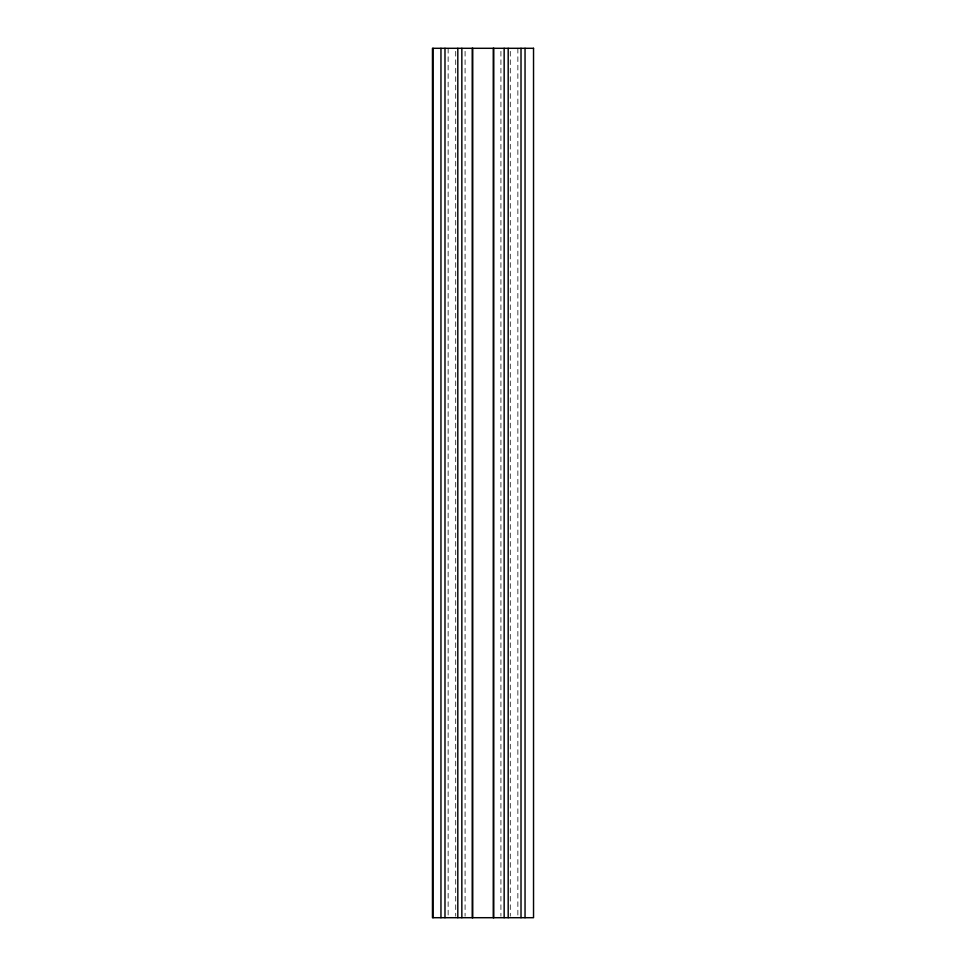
<?xml version="1.0" encoding="UTF-8"?>
<svg xmlns="http://www.w3.org/2000/svg" width="966" height="966" viewBox="0 0 966 966"><rect width="100%" height="100%" fill="white"/><g stroke="black" fill="none" stroke-linecap="round" stroke-linejoin="round"><path stroke-width="0.72" stroke-dasharray="4.83 3.62" d="M517.861 48.3L517.861 916.191M510.29 51.319L510.29 916.191M500.919 51.319L500.919 916.191M465.081 51.319L465.081 916.191M455.71 51.319L455.71 916.191M448.139 48.3L448.139 916.191"/><path stroke-width="1.45" d="M525.045 48.3L525.045 917.7M521.012 48.3L521.012 917.7M508.188 48.3L508.188 917.7M504.155 48.3L504.155 917.7M493.783 48.3L493.783 917.7M493.252 48.3L493.252 917.7M472.748 48.3L472.748 917.7M472.217 48.3L472.217 917.7M461.845 48.3L461.845 917.7M457.812 48.3L457.812 917.7M444.988 48.3L444.988 917.7M440.955 48.3L440.955 917.7M433.022 48.3L433.022 917.7M533.534 48.3L432.466 48.3L432.466 917.7L533.534 917.7L533.534 48.3"/></g></svg>
